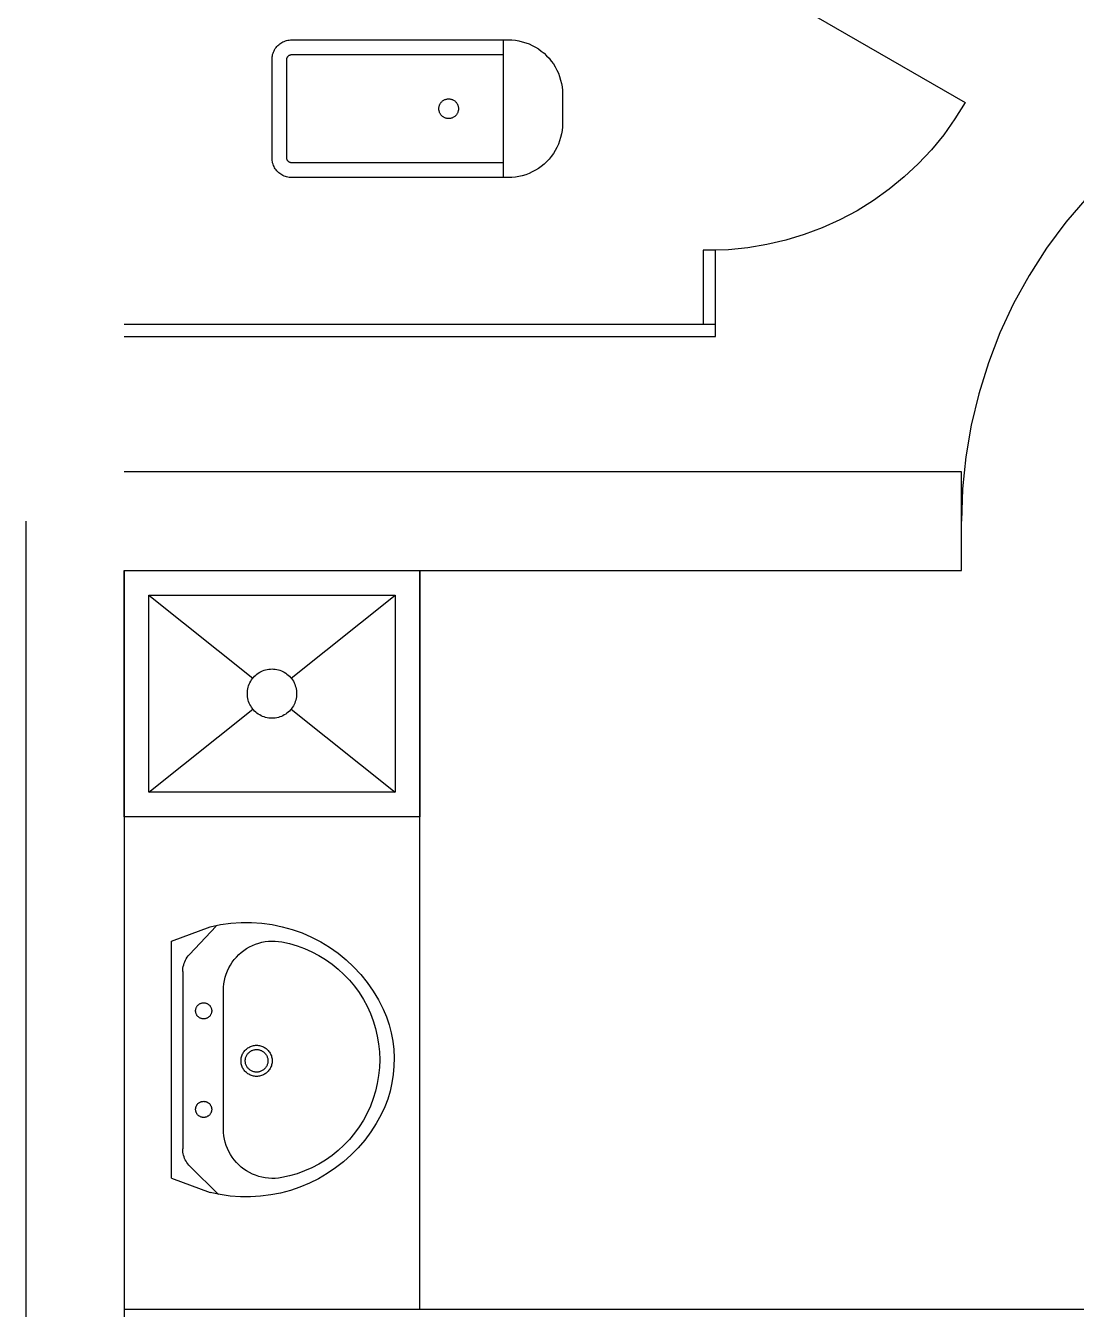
# Model space of a CAD drawing. Extents: x -81148 to 10972, y -53931 to 52487.
# Drawn here: x -28008 to -25875, y 19714 to 22320 of the extents above; entities that cross this region are included whole.
import ezdxf

# ---------------------------------------------------------------- set-up
doc = ezdxf.new("R2010")
doc.units = 0
doc.layers.get('0').update_dxf_attribs({"linetype": 'CONTINUOUS'})

msp = doc.modelspace()

# ---------------------------------------------------------------- linework, layer by layer
for p, q in [((-26620.4, 22463.6), (-26100.8, 22163.6)), ((-27494.3, 22280.9), (-27492.3, 22282.6)), ((-27492.3, 22282.6), (-27490.1, 22284.1)), ((-27490.1, 22284.1), (-27487.9, 22285.5)), ((-27487.9, 22285.5), (-27485.6, 22286.7)), ((-27485.6, 22286.7), (-27483.2, 22287.8)), ((-27483.2, 22287.8), (-27480.8, 22288.7)), ((-27480.8, 22288.7), (-27478.3, 22289.5)), ((-27478.3, 22289.5), (-27475.7, 22290.1)), ((-27475.7, 22290.1), (-27473.1, 22290.5)), ((-27473.1, 22290.5), (-27470.5, 22290.8)), ((-27470.5, 22290.8), (-27467.9, 22290.8)), ((-27467.9, 22290.8), (-27038.3, 22290.8)), ((-27038.3, 22290.8), (-27028.3, 22290.8)), ((-27038.3, 22260.8), (-27038.3, 22290.8)), ((-27028.3, 22290.8), (-27021.1, 22290.6)), ((-27021.1, 22290.6), (-27013.9, 22289.9)), ((-27013.9, 22289.9), (-27006.8, 22288.7)), ((-27006.8, 22288.7), (-26999.8, 22287.1)), ((-26999.8, 22287.1), (-26992.9, 22285)), ((-26992.9, 22285), (-26986.2, 22282.5)), ((-26986.2, 22282.5), (-26979.6, 22279.5)), ((-27507.8, 22253.5), (-27507.6, 22256.1)), ((-27507.6, 22256.1), (-27507.1, 22258.6)), ((-27507.1, 22258.6), (-27506.6, 22261.2)), ((-27506.6, 22261.2), (-27505.8, 22263.7)), ((-27505.8, 22263.7), (-27504.9, 22266.1)), ((-27504.9, 22266.1), (-27503.8, 22268.5)), ((-27503.8, 22268.5), (-27502.6, 22270.8)), ((-27502.6, 22270.8), (-27501.2, 22273.1)), ((-27501.2, 22273.1), (-27499.6, 22275.2)), ((-27499.6, 22275.2), (-27498, 22277.2)), ((-27498, 22277.2), (-27496.2, 22279.1)), ((-27496.2, 22279.1), (-27494.3, 22280.9)), ((-27476.6, 22255.8), (-27476.2, 22256.4)), ((-27476.2, 22256.4), (-27475.8, 22256.9)), ((-27475.8, 22256.9), (-27475.4, 22257.4)), ((-27475.4, 22257.4), (-27475, 22257.9)), ((-27475, 22257.9), (-27474.5, 22258.4)), ((-27474.5, 22258.4), (-27474, 22258.8)), ((-27474, 22258.8), (-27473.5, 22259.2)), ((-27473.5, 22259.2), (-27472.9, 22259.5)), ((-27472.9, 22259.5), (-27472.3, 22259.8)), ((-27472.3, 22259.8), (-27471.7, 22260.1)), ((-27471.7, 22260.1), (-27471.1, 22260.3)), ((-27471.1, 22260.3), (-27470.5, 22260.5)), ((-27470.5, 22260.5), (-27469.9, 22260.6)), ((-27469.9, 22260.6), (-27469.2, 22260.8)), ((-27469.2, 22260.8), (-27468.6, 22260.8)), ((-27468.6, 22260.8), (-27467.9, 22260.8)), ((-27467.9, 22260.8), (-27038.3, 22260.8)), ((-27038.3, 22041.3), (-27038.3, 22260.8)), ((-26979.6, 22279.5), (-26973.3, 22276.1)), ((-26973.3, 22276.1), (-26967.1, 22272.3)), ((-26967.1, 22272.3), (-26961.3, 22268.1)), ((-26961.3, 22268.1), (-26955.7, 22263.5)), ((-26955.7, 22263.5), (-26950.5, 22258.6)), ((-26950.5, 22258.6), (-26945.6, 22253.4)), ((-27507.9, 22250.8), (-27507.8, 22253.5)), ((-27507.9, 22051.3), (-27507.9, 22250.8)), ((-27477.9, 22251.5), (-27477.8, 22252.1)), ((-27477.9, 22250.8), (-27477.9, 22251.5)), ((-27477.9, 22051.3), (-27477.9, 22250.8)), ((-27477.8, 22252.1), (-27477.7, 22252.8)), ((-27477.7, 22252.8), (-27477.6, 22253.4)), ((-27477.6, 22253.4), (-27477.4, 22254.1)), ((-27477.4, 22254.1), (-27477.2, 22254.7)), ((-27477.2, 22254.7), (-27476.9, 22255.3)), ((-27476.9, 22255.3), (-27476.6, 22255.8)), ((-26945.6, 22253.4), (-26941, 22247.8)), ((-26941, 22247.8), (-26936.8, 22242)), ((-26936.8, 22242), (-26933, 22235.8)), ((-26933, 22235.8), (-26929.6, 22229.5)), ((-26929.6, 22229.5), (-26926.6, 22222.9)), ((-26926.6, 22222.9), (-26924.1, 22216.2)), ((-26924.1, 22216.2), (-26922, 22209.3)), ((-26922, 22209.3), (-26920.4, 22202.3)), ((-26920.4, 22202.3), (-26919.2, 22195.2)), ((-26919.2, 22195.2), (-26918.5, 22188)), ((-26918.5, 22188), (-26918.3, 22180.8)), ((-26918.3, 22180.8), (-26918.3, 22121.3)), ((-27169.3, 22152.4), (-27169.1, 22153.7)), ((-27169.3, 22151.1), (-27169.3, 22152.4)), ((-27169.1, 22153.7), (-27168.9, 22155)), ((-27168.9, 22155), (-27168.6, 22156.2)), ((-27168.6, 22156.2), (-27168.2, 22157.5)), ((-27168.2, 22157.5), (-27167.8, 22158.7)), ((-27167.8, 22158.7), (-27167.2, 22159.9)), ((-27167.2, 22159.9), (-27166.6, 22161.1)), ((-27166.6, 22161.1), (-27165.9, 22162.2)), ((-27165.9, 22162.2), (-27165.2, 22163.2)), ((-27165.2, 22163.2), (-27164.3, 22164.2)), ((-27164.3, 22164.2), (-27163.4, 22165.2)), ((-27163.4, 22165.2), (-27162.5, 22166.1)), ((-27162.5, 22166.1), (-27161.5, 22166.9)), ((-27161.5, 22166.9), (-27160.4, 22167.7)), ((-27160.4, 22167.7), (-27159.3, 22168.4)), ((-27159.3, 22168.4), (-27158.1, 22169)), ((-27158.1, 22169), (-27157, 22169.5)), ((-27157, 22169.5), (-27155.7, 22170)), ((-27155.7, 22170), (-27154.5, 22170.4)), ((-27154.5, 22170.4), (-27153.2, 22170.7)), ((-27153.2, 22170.7), (-27151.9, 22170.9)), ((-27151.9, 22170.9), (-27150.6, 22171)), ((-27150.6, 22171), (-27149.3, 22171.1)), ((-27149.3, 22171.1), (-27148, 22171)), ((-27148, 22171), (-27146.7, 22170.9)), ((-27146.7, 22170.9), (-27145.4, 22170.7)), ((-27145.4, 22170.7), (-27144.1, 22170.4)), ((-27144.1, 22170.4), (-27142.9, 22170)), ((-27142.9, 22170), (-27141.6, 22169.5)), ((-27141.6, 22169.5), (-27140.5, 22169)), ((-27140.5, 22169), (-27139.3, 22168.4)), ((-27139.3, 22168.4), (-27138.2, 22167.7)), ((-27138.2, 22167.7), (-27137.1, 22166.9)), ((-27137.1, 22166.9), (-27136.1, 22166.1)), ((-27136.1, 22166.1), (-27135.2, 22165.2)), ((-27135.2, 22165.2), (-27134.3, 22164.2)), ((-27134.3, 22164.2), (-27133.4, 22163.2)), ((-27133.4, 22163.2), (-27132.7, 22162.2)), ((-27132.7, 22162.2), (-27132, 22161.1)), ((-27132, 22161.1), (-27131.4, 22159.9)), ((-27131.4, 22159.9), (-27130.8, 22158.7)), ((-27130.8, 22158.7), (-27130.4, 22157.5)), ((-27130.4, 22157.5), (-27130, 22156.2)), ((-27130, 22156.2), (-27129.7, 22155)), ((-27129.7, 22155), (-27129.5, 22153.7)), ((-27129.5, 22153.7), (-27129.3, 22152.4)), ((-27129.3, 22152.4), (-27129.3, 22151.1)), ((-26100.8, 22163.6), (-26121.5, 22130.2)), ((-27169.3, 22149.7), (-27169.3, 22151.1)), ((-27169.1, 22148.4), (-27169.3, 22149.7)), ((-27168.9, 22147.2), (-27169.1, 22148.4)), ((-27168.6, 22145.9), (-27168.9, 22147.2)), ((-27168.2, 22144.6), (-27168.6, 22145.9)), ((-27167.8, 22143.4), (-27168.2, 22144.6)), ((-27167.2, 22142.2), (-27167.8, 22143.4)), ((-27166.6, 22141.1), (-27167.2, 22142.2)), ((-27165.9, 22139.9), (-27166.6, 22141.1)), ((-27165.2, 22138.9), (-27165.9, 22139.9)), ((-27164.3, 22137.9), (-27165.2, 22138.9)), ((-27163.4, 22136.9), (-27164.3, 22137.9)), ((-27162.5, 22136), (-27163.4, 22136.9)), ((-27161.5, 22135.2), (-27162.5, 22136)), ((-27160.4, 22134.4), (-27161.5, 22135.2)), ((-27159.3, 22133.7), (-27160.4, 22134.4)), ((-27158.1, 22133.1), (-27159.3, 22133.7)), ((-27157, 22132.6), (-27158.1, 22133.1)), ((-27155.7, 22132.1), (-27157, 22132.6)), ((-27154.5, 22131.7), (-27155.7, 22132.1)), ((-27153.2, 22131.4), (-27154.5, 22131.7)), ((-27151.9, 22131.2), (-27153.2, 22131.4)), ((-27150.6, 22131.1), (-27151.9, 22131.2)), ((-27149.3, 22131.1), (-27150.6, 22131.1)), ((-27148, 22131.1), (-27149.3, 22131.1)), ((-27146.7, 22131.2), (-27148, 22131.1)), ((-27145.4, 22131.4), (-27146.7, 22131.2)), ((-27144.1, 22131.7), (-27145.4, 22131.4)), ((-27142.9, 22132.1), (-27144.1, 22131.7)), ((-27141.6, 22132.6), (-27142.9, 22132.1)), ((-27140.5, 22133.1), (-27141.6, 22132.6)), ((-27139.3, 22133.7), (-27140.5, 22133.1)), ((-27138.2, 22134.4), (-27139.3, 22133.7)), ((-27137.1, 22135.2), (-27138.2, 22134.4)), ((-27136.1, 22136), (-27137.1, 22135.2)), ((-27135.2, 22136.9), (-27136.1, 22136)), ((-27134.3, 22137.9), (-27135.2, 22136.9)), ((-27133.4, 22138.9), (-27134.3, 22137.9)), ((-27132.7, 22139.9), (-27133.4, 22138.9)), ((-27132, 22141.1), (-27132.7, 22139.9)), ((-27131.4, 22142.2), (-27132, 22141.1)), ((-27130.8, 22143.4), (-27131.4, 22142.2)), ((-27130.4, 22144.6), (-27130.8, 22143.4)), ((-27130, 22145.9), (-27130.4, 22144.6)), ((-27129.7, 22147.2), (-27130, 22145.9)), ((-27129.5, 22148.4), (-27129.7, 22147.2)), ((-27129.3, 22149.7), (-27129.5, 22148.4)), ((-27129.3, 22151.1), (-27129.3, 22149.7)), ((-26121.5, 22130.2), (-26144.4, 22098.3)), ((-26920.4, 22099.8), (-26922, 22092.8)), ((-26919.2, 22106.9), (-26920.4, 22099.8)), ((-26918.5, 22114.1), (-26919.2, 22106.9)), ((-26918.3, 22121.3), (-26918.5, 22114.1)), ((-26926.6, 22079.2), (-26929.6, 22072.6)), ((-26924.1, 22085.9), (-26926.6, 22079.2)), ((-26922, 22092.8), (-26924.1, 22085.9)), ((-26144.4, 22098.3), (-26169.3, 22067.9)), ((-27507.8, 22048.7), (-27507.9, 22051.3)), ((-27507.6, 22046.1), (-27507.8, 22048.7)), ((-27477.9, 22050.6), (-27477.9, 22051.3)), ((-27477.8, 22050), (-27477.9, 22050.6)), ((-27477.7, 22049.3), (-27477.8, 22050)), ((-27477.6, 22048.7), (-27477.7, 22049.3)), ((-27477.4, 22048.1), (-27477.6, 22048.7)), ((-27477.2, 22047.4), (-27477.4, 22048.1)), ((-26945.6, 22048.7), (-26950.5, 22043.5)), ((-26941, 22054.3), (-26945.6, 22048.7)), ((-26936.8, 22060.2), (-26941, 22054.3)), ((-26933, 22066.3), (-26936.8, 22060.2)), ((-26929.6, 22072.6), (-26933, 22066.3)), ((-26169.3, 22067.9), (-26196.1, 22039.3)), ((-27507.1, 22043.5), (-27507.6, 22046.1)), ((-27506.6, 22040.9), (-27507.1, 22043.5)), ((-27505.8, 22038.4), (-27506.6, 22040.9)), ((-27504.9, 22036), (-27505.8, 22038.4)), ((-27503.8, 22033.6), (-27504.9, 22036)), ((-27502.6, 22031.3), (-27503.8, 22033.6)), ((-27501.2, 22029.1), (-27502.6, 22031.3)), ((-27499.6, 22026.9), (-27501.2, 22029.1)), ((-27498, 22024.9), (-27499.6, 22026.9)), ((-27496.2, 22023), (-27498, 22024.9)), ((-27494.3, 22021.2), (-27496.2, 22023)), ((-27476.9, 22046.9), (-27477.2, 22047.4)), ((-27476.6, 22046.3), (-27476.9, 22046.9)), ((-27476.2, 22045.7), (-27476.6, 22046.3)), ((-27475.8, 22045.2), (-27476.2, 22045.7)), ((-27475.4, 22044.7), (-27475.8, 22045.2)), ((-27475, 22044.2), (-27475.4, 22044.7)), ((-27474.5, 22043.8), (-27475, 22044.2)), ((-27474, 22043.3), (-27474.5, 22043.8)), ((-27473.5, 22043), (-27474, 22043.3)), ((-27472.9, 22042.6), (-27473.5, 22043)), ((-27472.3, 22042.3), (-27472.9, 22042.6)), ((-27471.7, 22042), (-27472.3, 22042.3)), ((-27471.1, 22041.8), (-27471.7, 22042)), ((-27470.5, 22041.6), (-27471.1, 22041.8)), ((-27469.9, 22041.5), (-27470.5, 22041.6)), ((-27469.2, 22041.4), (-27469.9, 22041.5)), ((-27468.6, 22041.3), (-27469.2, 22041.4)), ((-27467.9, 22041.3), (-27468.6, 22041.3)), ((-27038.3, 22041.3), (-27467.9, 22041.3)), ((-27038.3, 22011.3), (-27038.3, 22041.3)), ((-26979.6, 22022.6), (-26986.2, 22019.6)), ((-26973.3, 22026), (-26979.6, 22022.6)), ((-26967.1, 22029.8), (-26973.3, 22026)), ((-26961.3, 22034), (-26967.1, 22029.8)), ((-26955.7, 22038.6), (-26961.3, 22034)), ((-26950.5, 22043.5), (-26955.7, 22038.6)), ((-26196.1, 22039.3), (-26224.8, 22012.5)), ((-27492.3, 22019.5), (-27494.3, 22021.2)), ((-27490.1, 22018), (-27492.3, 22019.5)), ((-27487.9, 22016.6), (-27490.1, 22018)), ((-27485.6, 22015.4), (-27487.9, 22016.6)), ((-27483.2, 22014.3), (-27485.6, 22015.4)), ((-27480.8, 22013.4), (-27483.2, 22014.3)), ((-27478.3, 22012.6), (-27480.8, 22013.4)), ((-27475.7, 22012), (-27478.3, 22012.6)), ((-27473.1, 22011.6), (-27475.7, 22012)), ((-27470.5, 22011.4), (-27473.1, 22011.6)), ((-27467.9, 22011.3), (-27470.5, 22011.4)), ((-27038.3, 22011.3), (-27467.9, 22011.3)), ((-27028.3, 22011.3), (-27038.3, 22011.3)), ((-27021.1, 22011.5), (-27028.3, 22011.3)), ((-27013.9, 22012.2), (-27021.1, 22011.5)), ((-27006.8, 22013.4), (-27013.9, 22012.2)), ((-26999.8, 22015), (-27006.8, 22013.4)), ((-26992.9, 22017.1), (-26999.8, 22015)), ((-26986.2, 22019.6), (-26992.9, 22017.1)), ((-26224.8, 22012.5), (-26255.2, 21987.5)), ((-26255.2, 21987.5), (-26287.1, 21964.7)), ((-25854, 21970.3), (-25896.4, 21920.4)), ((-26320.4, 21943.9), (-26355, 21925.4)), ((-26287.1, 21964.7), (-26320.4, 21943.9)), ((-26355, 21925.4), (-26390.8, 21909.2)), ((-25896.4, 21920.4), (-25935.5, 21867.8)), ((-26427.5, 21895.4), (-26465.1, 21884)), ((-26390.8, 21909.2), (-26427.5, 21895.4)), ((-26542.1, 21868.7), (-26581.2, 21864.8)), ((-26503.4, 21875.1), (-26542.1, 21868.7)), ((-26465.1, 21884), (-26503.4, 21875.1)), ((-25935.5, 21867.8), (-25970.9, 21812.7)), ((-26632.9, 21863.6), (-26632.9, 21713.6)), ((-26607.9, 21863.6), (-26632.9, 21863.6)), ((-26581.2, 21864.8), (-26620.4, 21863.6)), ((-26607.9, 21713.6), (-26607.9, 21863.6)), ((-25970.9, 21812.7), (-26002.5, 21755.4)), ((-26002.5, 21755.4), (-26030.2, 21696)), ((-27807.9, 21713.6), (-26632.9, 21713.6)), ((-26632.9, 21713.6), (-26607.9, 21713.6)), ((-26607.9, 21688.6), (-26607.9, 21713.6)), ((-27807.9, 21688.6), (-26607.9, 21688.6)), ((-26030.2, 21696), (-26053.8, 21634.9)), ((-26053.8, 21634.9), (-26073.3, 21572.4)), ((-26073.3, 21572.4), (-26088.6, 21508.7)), ((-26088.6, 21508.7), (-26099.5, 21444.2)), ((-26099.5, 21444.2), (-26106.1, 21379)), ((-26108.3, 21413.6), (-27807.9, 21413.6)), ((-26108.3, 21213.6), (-26108.3, 21413.6)), ((-26106.1, 21379), (-26108.3, 21313.6)), ((-28007.9, 21313.6), (-28007.9, 19013.6)), ((-27807.9, 20713.6), (-27807.9, 21213.6)), ((-27807.9, 21213.6), (-27207.9, 21213.6)), ((-27807.9, 21213.6), (-27207.9, 21213.6)), ((-27807.9, 21213.6), (-27807.9, 19713.6)), ((-27207.9, 21213.6), (-27207.9, 20713.6)), ((-27207.9, 19713.6), (-27207.9, 21213.6)), ((-27207.9, 21213.6), (-26108.3, 21213.6)), ((-27757.9, 21163.6), (-27547, 20994.8)), ((-27757.9, 20763.6), (-27757.9, 21163.6)), ((-27757.9, 21163.6), (-27257.9, 21163.6)), ((-27468.9, 20994.8), (-27257.9, 21163.6)), ((-27257.9, 21163.6), (-27257.9, 20763.6)), ((-27538.4, 21003.2), (-27535.7, 21005.1)), ((-27535.7, 21005.1), (-27532.9, 21006.9)), ((-27532.9, 21006.9), (-27530, 21008.4)), ((-27530, 21008.4), (-27527, 21009.8)), ((-27527, 21009.8), (-27524, 21010.9)), ((-27524, 21010.9), (-27520.9, 21011.9)), ((-27520.9, 21011.9), (-27517.7, 21012.6)), ((-27517.7, 21012.6), (-27514.4, 21013.1)), ((-27514.4, 21013.1), (-27511.2, 21013.4)), ((-27511.2, 21013.4), (-27507.9, 21013.6)), ((-27507.9, 21013.6), (-27504.6, 21013.4)), ((-27504.6, 21013.4), (-27501.4, 21013.1)), ((-27501.4, 21013.1), (-27498.2, 21012.6)), ((-27498.2, 21012.6), (-27495, 21011.9)), ((-27495, 21011.9), (-27491.8, 21010.9)), ((-27491.8, 21010.9), (-27488.8, 21009.8)), ((-27488.8, 21009.8), (-27485.8, 21008.4)), ((-27485.8, 21008.4), (-27482.9, 21006.9)), ((-27482.9, 21006.9), (-27480.1, 21005.1)), ((-27480.1, 21005.1), (-27477.5, 21003.2)), ((-27556.2, 20976.5), (-27555.3, 20979.6)), ((-27555.3, 20979.6), (-27554.1, 20982.7)), ((-27554.1, 20982.7), (-27552.8, 20985.7)), ((-27552.8, 20985.7), (-27551.2, 20988.6)), ((-27551.2, 20988.6), (-27549.5, 20991.3)), ((-27549.5, 20991.3), (-27547.6, 20994)), ((-27547.6, 20994), (-27547, 20994.8)), ((-27547, 20994.8), (-27545.5, 20996.5)), ((-27545.5, 20996.5), (-27543.3, 20998.9)), ((-27543.3, 20998.9), (-27540.9, 21001.1)), ((-27540.9, 21001.1), (-27538.4, 21003.2)), ((-27477.5, 21003.2), (-27474.9, 21001.1)), ((-27474.9, 21001.1), (-27472.6, 20998.9)), ((-27472.6, 20998.9), (-27470.3, 20996.5)), ((-27470.3, 20996.5), (-27468.9, 20994.8)), ((-27468.9, 20994.8), (-27468.2, 20994)), ((-27468.2, 20994), (-27466.3, 20991.3)), ((-27466.3, 20991.3), (-27464.6, 20988.6)), ((-27464.6, 20988.6), (-27463.1, 20985.7)), ((-27463.1, 20985.7), (-27461.7, 20982.7)), ((-27461.7, 20982.7), (-27460.6, 20979.6)), ((-27460.6, 20979.6), (-27459.6, 20976.5)), ((-27557.9, 20963.6), (-27557.8, 20966.8)), ((-27557.8, 20960.3), (-27557.9, 20963.6)), ((-27557.8, 20966.8), (-27557.5, 20970.1)), ((-27557.5, 20957), (-27557.8, 20960.3)), ((-27557.5, 20970.1), (-27557, 20973.3)), ((-27557, 20953.8), (-27557.5, 20957)), ((-27557, 20973.3), (-27556.2, 20976.5)), ((-27556.2, 20950.6), (-27557, 20953.8)), ((-27459.6, 20976.5), (-27458.9, 20973.3)), ((-27458.9, 20953.8), (-27459.6, 20950.6)), ((-27458.9, 20973.3), (-27458.3, 20970.1)), ((-27458.3, 20957), (-27458.9, 20953.8)), ((-27458.3, 20970.1), (-27458, 20966.8)), ((-27458, 20960.3), (-27458.3, 20957)), ((-27458, 20966.8), (-27457.9, 20963.6)), ((-27457.9, 20963.6), (-27458, 20960.3)), ((-27757.9, 20763.6), (-27547, 20932.3)), ((-27555.3, 20947.5), (-27556.2, 20950.6)), ((-27554.1, 20944.4), (-27555.3, 20947.5)), ((-27552.8, 20941.4), (-27554.1, 20944.4)), ((-27551.2, 20938.6), (-27552.8, 20941.4)), ((-27549.5, 20935.8), (-27551.2, 20938.6)), ((-27547.6, 20933.1), (-27549.5, 20935.8)), ((-27547, 20932.3), (-27547.6, 20933.1)), ((-27545.5, 20930.6), (-27547, 20932.3)), ((-27543.3, 20928.2), (-27545.5, 20930.6)), ((-27540.9, 20926), (-27543.3, 20928.2)), ((-27472.6, 20928.2), (-27474.9, 20926)), ((-27470.3, 20930.6), (-27472.6, 20928.2)), ((-27468.9, 20932.3), (-27470.3, 20930.6)), ((-27468.2, 20933.1), (-27468.9, 20932.3)), ((-27468.9, 20932.3), (-27257.9, 20763.6)), ((-27466.3, 20935.8), (-27468.2, 20933.1)), ((-27464.6, 20938.6), (-27466.3, 20935.8)), ((-27463.1, 20941.4), (-27464.6, 20938.6)), ((-27461.7, 20944.4), (-27463.1, 20941.4)), ((-27460.6, 20947.5), (-27461.7, 20944.4)), ((-27459.6, 20950.6), (-27460.6, 20947.5)), ((-27538.4, 20923.9), (-27540.9, 20926)), ((-27535.7, 20922), (-27538.4, 20923.9)), ((-27532.9, 20920.3), (-27535.7, 20922)), ((-27530, 20918.7), (-27532.9, 20920.3)), ((-27527, 20917.4), (-27530, 20918.7)), ((-27524, 20916.2), (-27527, 20917.4)), ((-27520.9, 20915.3), (-27524, 20916.2)), ((-27517.7, 20914.5), (-27520.9, 20915.3)), ((-27514.4, 20914), (-27517.7, 20914.5)), ((-27511.2, 20913.7), (-27514.4, 20914)), ((-27507.9, 20913.6), (-27511.2, 20913.7)), ((-27504.6, 20913.7), (-27507.9, 20913.6)), ((-27501.4, 20914), (-27504.6, 20913.7)), ((-27498.2, 20914.5), (-27501.4, 20914)), ((-27495, 20915.3), (-27498.2, 20914.5)), ((-27491.8, 20916.2), (-27495, 20915.3)), ((-27488.8, 20917.4), (-27491.8, 20916.2)), ((-27485.8, 20918.7), (-27488.8, 20917.4)), ((-27482.9, 20920.3), (-27485.8, 20918.7)), ((-27480.1, 20922), (-27482.9, 20920.3)), ((-27477.5, 20923.9), (-27480.1, 20922)), ((-27474.9, 20926), (-27477.5, 20923.9)), ((-27257.9, 20763.6), (-27757.9, 20763.6)), ((-27207.9, 20713.6), (-27807.9, 20713.6)), ((-27711.6, 20460.8), (-27633.1, 20490.2)), ((-27675.6, 20433.6), (-27621.1, 20491.6)), ((-27633.1, 20490.2), (-27612.5, 20494.6)), ((-27612.5, 20494.6), (-27591.7, 20497.5)), ((-27591.7, 20497.5), (-27570.7, 20499)), ((-27570.7, 20499), (-27549.6, 20499)), ((-27549.6, 20499), (-27528.6, 20497.6)), ((-27528.6, 20497.6), (-27507.7, 20494.7)), ((-27507.7, 20494.7), (-27487.1, 20490.4)), ((-27487.1, 20490.4), (-27466.9, 20484.8)), ((-27466.9, 20484.8), (-27447, 20477.7)), ((-27711.6, 20457.9), (-27711.6, 20460.8)), ((-27711.6, 19981.1), (-27711.6, 20457.9)), ((-27534.8, 20457.1), (-27528.3, 20458.8)), ((-27528.3, 20458.8), (-27521.7, 20460)), ((-27521.7, 20460), (-27515, 20460.8)), ((-27515, 20460.8), (-27508.2, 20461.2)), ((-27508.2, 20461.2), (-27501.5, 20461.1)), ((-27501.5, 20461.1), (-27494.7, 20460.5)), ((-27494.7, 20460.5), (-27488.1, 20459.5)), ((-27488.1, 20459.5), (-27472.4, 20456)), ((-27447, 20477.7), (-27427.7, 20469.3)), ((-27427.7, 20469.3), (-27409, 20459.6)), ((-27409, 20459.6), (-27391, 20448.7)), ((-27677.8, 20431), (-27675.6, 20433.6)), ((-27580.1, 20428.8), (-27575.3, 20433.6)), ((-27575.3, 20433.6), (-27570.3, 20438.1)), ((-27570.3, 20438.1), (-27565, 20442.2)), ((-27565, 20442.2), (-27559.4, 20446)), ((-27559.4, 20446), (-27553.5, 20449.4)), ((-27553.5, 20449.4), (-27547.5, 20452.4)), ((-27547.5, 20452.4), (-27541.2, 20454.9)), ((-27541.2, 20454.9), (-27534.8, 20457.1)), ((-27472.4, 20456), (-27457, 20451.5)), ((-27457, 20451.5), (-27441.9, 20446)), ((-27441.9, 20446), (-27427.2, 20439.6)), ((-27427.2, 20439.6), (-27412.9, 20432.1)), ((-27412.9, 20432.1), (-27399.2, 20423.8)), ((-27391, 20448.7), (-27373.9, 20436.5)), ((-27373.9, 20436.5), (-27357.5, 20423.2)), ((-27689, 20402.8), (-27688.6, 20406.2)), ((-27688.6, 20406.2), (-27688.1, 20409.6)), ((-27688.1, 20409.6), (-27687.2, 20412.9)), ((-27687.2, 20412.9), (-27686.2, 20416.2)), ((-27686.2, 20416.2), (-27684.9, 20419.3)), ((-27684.9, 20419.3), (-27683.5, 20422.4)), ((-27683.5, 20422.4), (-27681.8, 20425.4)), ((-27681.8, 20425.4), (-27679.9, 20428.3)), ((-27679.9, 20428.3), (-27677.8, 20431)), ((-27598.3, 20400.6), (-27595.4, 20406.7)), ((-27595.4, 20406.7), (-27592.2, 20412.6)), ((-27592.2, 20412.6), (-27588.5, 20418.3)), ((-27588.5, 20418.3), (-27584.5, 20423.7)), ((-27584.5, 20423.7), (-27580.1, 20428.8)), ((-27399.2, 20423.8), (-27386.1, 20414.5)), ((-27386.1, 20414.5), (-27373.6, 20404.4)), ((-27357.5, 20423.2), (-27342.2, 20408.8)), ((-27342.2, 20408.8), (-27327.8, 20393.4)), ((-27689.1, 20399.4), (-27689, 20402.8)), ((-27689.1, 20399.4), (-27689.1, 20039.4)), ((-27605.5, 20374.6), (-27604.4, 20381.3)), ((-27604.4, 20381.3), (-27602.8, 20387.9)), ((-27602.8, 20387.9), (-27600.8, 20394.3)), ((-27600.8, 20394.3), (-27598.3, 20400.6)), ((-27373.6, 20404.4), (-27361.8, 20393.5)), ((-27361.8, 20393.5), (-27350.7, 20381.9)), ((-27350.7, 20381.9), (-27340.4, 20369.5)), ((-27327.8, 20393.4), (-27314.6, 20377.1)), ((-27606.4, 20361.2), (-27606.2, 20367.9)), ((-27606.4, 20079.3), (-27606.4, 20361.2)), ((-27606.2, 20367.9), (-27605.5, 20374.6)), ((-27340.4, 20369.5), (-27331, 20356.5)), ((-27331, 20356.5), (-27322.5, 20342.9)), ((-27314.6, 20377.1), (-27302.5, 20359.8)), ((-27302.5, 20359.8), (-27291.6, 20341.8)), ((-27661.3, 20326.7), (-27660.8, 20327.7)), ((-27660.8, 20327.7), (-27660.2, 20328.6)), ((-27660.2, 20328.6), (-27659.6, 20329.5)), ((-27659.6, 20329.5), (-27658.9, 20330.3)), ((-27658.9, 20330.3), (-27658.2, 20331.1)), ((-27658.2, 20331.1), (-27657.4, 20331.8)), ((-27657.4, 20331.8), (-27656.6, 20332.5)), ((-27656.6, 20332.5), (-27655.7, 20333.1)), ((-27655.7, 20333.1), (-27654.8, 20333.7)), ((-27654.8, 20333.7), (-27653.9, 20334.2)), ((-27653.9, 20334.2), (-27652.9, 20334.6)), ((-27652.9, 20334.6), (-27651.9, 20335)), ((-27651.9, 20335), (-27650.9, 20335.3)), ((-27650.9, 20335.3), (-27649.8, 20335.5)), ((-27649.8, 20335.5), (-27648.8, 20335.7)), ((-27648.8, 20335.7), (-27647.7, 20335.8)), ((-27647.7, 20335.8), (-27646.6, 20335.9)), ((-27646.6, 20335.9), (-27645.6, 20335.8)), ((-27645.6, 20335.8), (-27644.5, 20335.7)), ((-27644.5, 20335.7), (-27643.5, 20335.5)), ((-27643.5, 20335.5), (-27642.4, 20335.3)), ((-27642.4, 20335.3), (-27641.4, 20335)), ((-27641.4, 20335), (-27640.4, 20334.6)), ((-27640.4, 20334.6), (-27639.4, 20334.2)), ((-27639.4, 20334.2), (-27638.5, 20333.7)), ((-27638.5, 20333.7), (-27637.6, 20333.1)), ((-27637.6, 20333.1), (-27636.7, 20332.5)), ((-27636.7, 20332.5), (-27635.9, 20331.8)), ((-27635.9, 20331.8), (-27635.1, 20331.1)), ((-27635.1, 20331.1), (-27634.4, 20330.3)), ((-27634.4, 20330.3), (-27633.7, 20329.5)), ((-27633.7, 20329.5), (-27633.1, 20328.6)), ((-27633.1, 20328.6), (-27632.5, 20327.7)), ((-27632.5, 20327.7), (-27632, 20326.7)), ((-27322.5, 20342.9), (-27314.8, 20328.8)), ((-27314.8, 20328.8), (-27308.1, 20314.1)), ((-27291.6, 20341.8), (-27282, 20323.1)), ((-27663, 20319.5), (-27662.9, 20320.6)), ((-27662.9, 20318.4), (-27663, 20319.5)), ((-27662.9, 20320.6), (-27662.8, 20321.6)), ((-27662.8, 20317.4), (-27662.9, 20318.4)), ((-27662.8, 20321.6), (-27662.7, 20322.7)), ((-27662.7, 20316.3), (-27662.8, 20317.4)), ((-27662.7, 20322.7), (-27662.4, 20323.7)), ((-27662.4, 20315.3), (-27662.7, 20316.3)), ((-27662.4, 20323.7), (-27662.1, 20324.8)), ((-27662.1, 20314.3), (-27662.4, 20315.3)), ((-27662.1, 20324.8), (-27661.7, 20325.8)), ((-27661.7, 20313.3), (-27662.1, 20314.3)), ((-27661.7, 20325.8), (-27661.3, 20326.7)), ((-27661.3, 20312.3), (-27661.7, 20313.3)), ((-27660.8, 20311.3), (-27661.3, 20312.3)), ((-27660.2, 20310.4), (-27660.8, 20311.3)), ((-27659.6, 20309.6), (-27660.2, 20310.4)), ((-27658.9, 20308.7), (-27659.6, 20309.6)), ((-27658.2, 20308), (-27658.9, 20308.7)), ((-27657.4, 20307.2), (-27658.2, 20308)), ((-27656.6, 20306.5), (-27657.4, 20307.2)), ((-27655.7, 20305.9), (-27656.6, 20306.5)), ((-27654.8, 20305.4), (-27655.7, 20305.9)), ((-27653.9, 20304.9), (-27654.8, 20305.4)), ((-27652.9, 20304.4), (-27653.9, 20304.9)), ((-27651.9, 20304), (-27652.9, 20304.4)), ((-27650.9, 20303.7), (-27651.9, 20304)), ((-27649.8, 20303.5), (-27650.9, 20303.7)), ((-27648.8, 20303.3), (-27649.8, 20303.5)), ((-27647.7, 20303.2), (-27648.8, 20303.3)), ((-27646.6, 20303.2), (-27647.7, 20303.2)), ((-27645.6, 20303.2), (-27646.6, 20303.2)), ((-27644.5, 20303.3), (-27645.6, 20303.2)), ((-27643.5, 20303.5), (-27644.5, 20303.3)), ((-27642.4, 20303.7), (-27643.5, 20303.5)), ((-27641.4, 20304), (-27642.4, 20303.7)), ((-27640.4, 20304.4), (-27641.4, 20304)), ((-27639.4, 20304.9), (-27640.4, 20304.4)), ((-27638.5, 20305.4), (-27639.4, 20304.9)), ((-27637.6, 20305.9), (-27638.5, 20305.4)), ((-27636.7, 20306.5), (-27637.6, 20305.9)), ((-27635.9, 20307.2), (-27636.7, 20306.5)), ((-27635.1, 20308), (-27635.9, 20307.2)), ((-27634.4, 20308.7), (-27635.1, 20308)), ((-27633.7, 20309.6), (-27634.4, 20308.7)), ((-27633.1, 20310.4), (-27633.7, 20309.6)), ((-27632.5, 20311.3), (-27633.1, 20310.4)), ((-27632, 20312.3), (-27632.5, 20311.3)), ((-27632, 20326.7), (-27631.5, 20325.8)), ((-27631.5, 20313.3), (-27632, 20312.3)), ((-27631.5, 20325.8), (-27631.2, 20324.8)), ((-27631.2, 20314.3), (-27631.5, 20313.3)), ((-27631.2, 20324.8), (-27630.9, 20323.7)), ((-27630.9, 20315.3), (-27631.2, 20314.3)), ((-27630.9, 20323.7), (-27630.6, 20322.7)), ((-27630.6, 20316.3), (-27630.9, 20315.3)), ((-27630.6, 20322.7), (-27630.4, 20321.6)), ((-27630.4, 20317.4), (-27630.6, 20316.3)), ((-27630.4, 20321.6), (-27630.3, 20320.6)), ((-27630.3, 20318.4), (-27630.4, 20317.4)), ((-27630.3, 20320.6), (-27630.3, 20319.5)), ((-27630.3, 20319.5), (-27630.3, 20318.4)), ((-27308.1, 20314.1), (-27302.4, 20299.1)), ((-27282, 20323.1), (-27275.5, 20307.4)), ((-27275.5, 20307.4), (-27270.2, 20291.2)), ((-27302.4, 20299.1), (-27297.7, 20283.8)), ((-27297.7, 20283.8), (-27294.1, 20268.1)), ((-27270.2, 20291.2), (-27265.9, 20274.8)), ((-27545.3, 20249.1), (-27543.3, 20249.4)), ((-27543.3, 20249.4), (-27541.2, 20249.6)), ((-27541.2, 20249.6), (-27539.2, 20249.7)), ((-27539.2, 20249.7), (-27537.1, 20249.6)), ((-27537.1, 20249.6), (-27535.1, 20249.4)), ((-27535.1, 20249.4), (-27533, 20249.1)), ((-27294.1, 20268.1), (-27291.4, 20252.3)), ((-27291.4, 20252.3), (-27289.8, 20236.3)), ((-27265.9, 20274.8), (-27262.8, 20258)), ((-27262.8, 20258), (-27260.8, 20241.1)), ((-27570.5, 20222.2), (-27570.2, 20224.2)), ((-27570.2, 20224.2), (-27569.7, 20226.3)), ((-27569.7, 20226.3), (-27569.1, 20228.2)), ((-27569.1, 20228.2), (-27568.4, 20230.2)), ((-27568.4, 20230.2), (-27567.5, 20232.1)), ((-27567.5, 20232.1), (-27566.6, 20233.9)), ((-27566.6, 20233.9), (-27565.5, 20235.6)), ((-27565.5, 20235.6), (-27564.3, 20237.3)), ((-27564.3, 20237.3), (-27562.9, 20238.9)), ((-27562.9, 20238.9), (-27561.5, 20240.4)), ((-27561.7, 20222.6), (-27561.4, 20224)), ((-27561.5, 20240.4), (-27560, 20241.8)), ((-27561.4, 20224), (-27560.9, 20225.5)), ((-27560.9, 20225.5), (-27560.4, 20226.9)), ((-27560.4, 20226.9), (-27559.8, 20228.2)), ((-27560, 20241.8), (-27558.4, 20243.2)), ((-27559.8, 20228.2), (-27559.1, 20229.6)), ((-27559.1, 20229.6), (-27558.3, 20230.8)), ((-27558.4, 20243.2), (-27556.7, 20244.4)), ((-27558.3, 20230.8), (-27557.4, 20232.1)), ((-27557.4, 20232.1), (-27556.5, 20233.2)), ((-27556.7, 20244.4), (-27555, 20245.4)), ((-27556.5, 20233.2), (-27555.4, 20234.3)), ((-27555.4, 20234.3), (-27554.3, 20235.3)), ((-27555, 20245.4), (-27553.2, 20246.4)), ((-27554.3, 20235.3), (-27553.2, 20236.3)), ((-27553.2, 20246.4), (-27551.3, 20247.3)), ((-27553.2, 20236.3), (-27551.9, 20237.2)), ((-27551.9, 20237.2), (-27550.7, 20238)), ((-27551.3, 20247.3), (-27549.3, 20248)), ((-27550.7, 20238), (-27549.3, 20238.7)), ((-27549.3, 20248), (-27547.4, 20248.6)), ((-27549.3, 20238.7), (-27548, 20239.3)), ((-27548, 20239.3), (-27546.6, 20239.8)), ((-27547.4, 20248.6), (-27545.3, 20249.1)), ((-27546.6, 20239.8), (-27545.1, 20240.3)), ((-27545.1, 20240.3), (-27543.7, 20240.6)), ((-27543.7, 20240.6), (-27542.2, 20240.9)), ((-27542.2, 20240.9), (-27540.7, 20241)), ((-27540.7, 20241), (-27539.2, 20241)), ((-27539.2, 20241), (-27537.7, 20241)), ((-27537.7, 20241), (-27536.2, 20240.9)), ((-27536.2, 20240.9), (-27534.7, 20240.6)), ((-27534.7, 20240.6), (-27533.2, 20240.3)), ((-27533.2, 20240.3), (-27531.8, 20239.8)), ((-27533, 20249.1), (-27531, 20248.6)), ((-27531.8, 20239.8), (-27530.4, 20239.3)), ((-27531, 20248.6), (-27529, 20248)), ((-27530.4, 20239.3), (-27529, 20238.7)), ((-27529, 20248), (-27527.1, 20247.3)), ((-27529, 20238.7), (-27527.7, 20238)), ((-27527.7, 20238), (-27526.4, 20237.2)), ((-27527.1, 20247.3), (-27525.2, 20246.4)), ((-27526.4, 20237.2), (-27525.2, 20236.3)), ((-27525.2, 20246.4), (-27523.4, 20245.4)), ((-27525.2, 20236.3), (-27524, 20235.3)), ((-27524, 20235.3), (-27522.9, 20234.3)), ((-27523.4, 20245.4), (-27521.6, 20244.4)), ((-27522.9, 20234.3), (-27521.9, 20233.2)), ((-27521.9, 20233.2), (-27521, 20232.1)), ((-27521.6, 20244.4), (-27519.9, 20243.2)), ((-27521, 20232.1), (-27520.1, 20230.8)), ((-27520.1, 20230.8), (-27519.3, 20229.6)), ((-27519.9, 20243.2), (-27518.3, 20241.8)), ((-27519.3, 20229.6), (-27518.6, 20228.2)), ((-27518.6, 20228.2), (-27518, 20226.9)), ((-27518.3, 20241.8), (-27516.8, 20240.4)), ((-27518, 20226.9), (-27517.4, 20225.5)), ((-27517.4, 20225.5), (-27517, 20224)), ((-27517, 20224), (-27516.6, 20222.6)), ((-27516.8, 20240.4), (-27515.4, 20238.9)), ((-27515.4, 20238.9), (-27514.1, 20237.3)), ((-27514.1, 20237.3), (-27512.9, 20235.6)), ((-27512.9, 20235.6), (-27511.8, 20233.9)), ((-27511.8, 20233.9), (-27510.8, 20232.1)), ((-27510.8, 20232.1), (-27510, 20230.2)), ((-27510, 20230.2), (-27509.2, 20228.2)), ((-27509.2, 20228.2), (-27508.6, 20226.3)), ((-27508.6, 20226.3), (-27508.2, 20224.2)), ((-27508.2, 20224.2), (-27507.8, 20222.2)), ((-27289.8, 20236.3), (-27289.3, 20220.2)), ((-27260.8, 20241.1), (-27260, 20224.1)), ((-27260, 20224.1), (-27260.3, 20207.1)), ((-27570.8, 20218.1), (-27570.7, 20220.1)), ((-27570.7, 20216), (-27570.8, 20218.1)), ((-27570.7, 20220.1), (-27570.5, 20222.2)), ((-27570.5, 20213.9), (-27570.7, 20216)), ((-27570.2, 20211.9), (-27570.5, 20213.9)), ((-27569.7, 20209.9), (-27570.2, 20211.9)), ((-27569.1, 20207.9), (-27569.7, 20209.9)), ((-27568.4, 20206), (-27569.1, 20207.9)), ((-27567.5, 20204.1), (-27568.4, 20206)), ((-27566.6, 20202.3), (-27567.5, 20204.1)), ((-27565.5, 20200.5), (-27566.6, 20202.3)), ((-27564.3, 20198.8), (-27565.5, 20200.5)), ((-27562.9, 20197.2), (-27564.3, 20198.8)), ((-27562.2, 20218.1), (-27562.1, 20219.6)), ((-27562.1, 20216.6), (-27562.2, 20218.1)), ((-27562.1, 20219.6), (-27562, 20221.1)), ((-27562, 20215.1), (-27562.1, 20216.6)), ((-27562, 20221.1), (-27561.7, 20222.6)), ((-27561.7, 20213.6), (-27562, 20215.1)), ((-27561.4, 20212.1), (-27561.7, 20213.6)), ((-27560.9, 20210.7), (-27561.4, 20212.1)), ((-27560.4, 20209.3), (-27560.9, 20210.7)), ((-27559.8, 20207.9), (-27560.4, 20209.3)), ((-27559.1, 20206.6), (-27559.8, 20207.9)), ((-27558.3, 20205.3), (-27559.1, 20206.6)), ((-27557.4, 20204.1), (-27558.3, 20205.3)), ((-27556.5, 20202.9), (-27557.4, 20204.1)), ((-27555.4, 20201.8), (-27556.5, 20202.9)), ((-27554.3, 20200.8), (-27555.4, 20201.8)), ((-27553.2, 20199.8), (-27554.3, 20200.8)), ((-27551.9, 20199), (-27553.2, 20199.8)), ((-27550.7, 20198.2), (-27551.9, 20199)), ((-27549.3, 20197.5), (-27550.7, 20198.2)), ((-27548, 20196.8), (-27549.3, 20197.5)), ((-27529, 20197.5), (-27530.4, 20196.8)), ((-27527.7, 20198.2), (-27529, 20197.5)), ((-27526.4, 20199), (-27527.7, 20198.2)), ((-27525.2, 20199.8), (-27526.4, 20199)), ((-27524, 20200.8), (-27525.2, 20199.8)), ((-27522.9, 20201.8), (-27524, 20200.8)), ((-27521.9, 20202.9), (-27522.9, 20201.8)), ((-27521, 20204.1), (-27521.9, 20202.9)), ((-27520.1, 20205.3), (-27521, 20204.1)), ((-27519.3, 20206.6), (-27520.1, 20205.3)), ((-27518.6, 20207.9), (-27519.3, 20206.6)), ((-27518, 20209.3), (-27518.6, 20207.9)), ((-27517.4, 20210.7), (-27518, 20209.3)), ((-27517, 20212.1), (-27517.4, 20210.7)), ((-27516.6, 20213.6), (-27517, 20212.1)), ((-27516.6, 20222.6), (-27516.4, 20221.1)), ((-27516.4, 20215.1), (-27516.6, 20213.6)), ((-27516.4, 20221.1), (-27516.3, 20219.6)), ((-27516.3, 20216.6), (-27516.4, 20215.1)), ((-27516.3, 20219.6), (-27516.2, 20218.1)), ((-27516.2, 20218.1), (-27516.3, 20216.6)), ((-27514.1, 20198.8), (-27515.4, 20197.2)), ((-27512.9, 20200.5), (-27514.1, 20198.8)), ((-27511.8, 20202.3), (-27512.9, 20200.5)), ((-27510.8, 20204.1), (-27511.8, 20202.3)), ((-27510, 20206), (-27510.8, 20204.1)), ((-27509.2, 20207.9), (-27510, 20206)), ((-27508.6, 20209.9), (-27509.2, 20207.9)), ((-27508.2, 20211.9), (-27508.6, 20209.9)), ((-27507.8, 20213.9), (-27508.2, 20211.9)), ((-27507.8, 20222.2), (-27507.6, 20220.1)), ((-27507.6, 20216), (-27507.8, 20213.9)), ((-27507.6, 20220.1), (-27507.6, 20218.1)), ((-27507.6, 20218.1), (-27507.6, 20216)), ((-27289.8, 20204.2), (-27291.4, 20188.2)), ((-27289.3, 20220.2), (-27289.8, 20204.2)), ((-27260.3, 20207.1), (-27261.8, 20190.2)), ((-27561.5, 20195.7), (-27562.9, 20197.2)), ((-27560, 20194.3), (-27561.5, 20195.7)), ((-27558.4, 20193), (-27560, 20194.3)), ((-27556.7, 20191.8), (-27558.4, 20193)), ((-27555, 20190.7), (-27556.7, 20191.8)), ((-27553.2, 20189.7), (-27555, 20190.7)), ((-27551.3, 20188.9), (-27553.2, 20189.7)), ((-27549.3, 20188.1), (-27551.3, 20188.9)), ((-27547.4, 20187.5), (-27549.3, 20188.1)), ((-27546.6, 20196.3), (-27548, 20196.8)), ((-27545.3, 20187.1), (-27547.4, 20187.5)), ((-27545.1, 20195.9), (-27546.6, 20196.3)), ((-27543.3, 20186.7), (-27545.3, 20187.1)), ((-27543.7, 20195.5), (-27545.1, 20195.9)), ((-27542.2, 20195.3), (-27543.7, 20195.5)), ((-27541.2, 20186.5), (-27543.3, 20186.7)), ((-27540.7, 20195.1), (-27542.2, 20195.3)), ((-27539.2, 20186.5), (-27541.2, 20186.5)), ((-27539.2, 20195.1), (-27540.7, 20195.1)), ((-27537.7, 20195.1), (-27539.2, 20195.1)), ((-27537.1, 20186.5), (-27539.2, 20186.5)), ((-27536.2, 20195.3), (-27537.7, 20195.1)), ((-27535.1, 20186.7), (-27537.1, 20186.5)), ((-27534.7, 20195.5), (-27536.2, 20195.3)), ((-27533, 20187.1), (-27535.1, 20186.7)), ((-27533.2, 20195.9), (-27534.7, 20195.5)), ((-27531.8, 20196.3), (-27533.2, 20195.9)), ((-27531, 20187.5), (-27533, 20187.1)), ((-27530.4, 20196.8), (-27531.8, 20196.3)), ((-27529, 20188.1), (-27531, 20187.5)), ((-27527.1, 20188.9), (-27529, 20188.1)), ((-27525.2, 20189.7), (-27527.1, 20188.9)), ((-27523.4, 20190.7), (-27525.2, 20189.7)), ((-27521.6, 20191.8), (-27523.4, 20190.7)), ((-27519.9, 20193), (-27521.6, 20191.8)), ((-27518.3, 20194.3), (-27519.9, 20193)), ((-27516.8, 20195.7), (-27518.3, 20194.3)), ((-27515.4, 20197.2), (-27516.8, 20195.7)), ((-27294.1, 20172.3), (-27297.7, 20156.7)), ((-27291.4, 20188.2), (-27294.1, 20172.3)), ((-27264.5, 20173.4), (-27268.3, 20156.8)), ((-27261.8, 20190.2), (-27264.5, 20173.4)), ((-27297.7, 20156.7), (-27302.4, 20141.3)), ((-27268.3, 20156.8), (-27273.1, 20140.5)), ((-27663, 20119.5), (-27662.9, 20120.6)), ((-27662.9, 20118.4), (-27663, 20119.5)), ((-27662.9, 20120.6), (-27662.8, 20121.6)), ((-27662.8, 20121.6), (-27662.7, 20122.7)), ((-27662.7, 20122.7), (-27662.4, 20123.7)), ((-27662.4, 20123.7), (-27662.1, 20124.8)), ((-27662.1, 20124.8), (-27661.7, 20125.8)), ((-27661.7, 20125.8), (-27661.3, 20126.7)), ((-27661.3, 20126.7), (-27660.8, 20127.7)), ((-27660.8, 20127.7), (-27660.2, 20128.6)), ((-27660.2, 20128.6), (-27659.6, 20129.5)), ((-27659.6, 20129.5), (-27658.9, 20130.3)), ((-27658.9, 20130.3), (-27658.2, 20131.1)), ((-27658.2, 20131.1), (-27657.4, 20131.8)), ((-27657.4, 20131.8), (-27656.6, 20132.5)), ((-27656.6, 20132.5), (-27655.7, 20133.1)), ((-27655.7, 20133.1), (-27654.8, 20133.7)), ((-27654.8, 20133.7), (-27653.9, 20134.2)), ((-27653.9, 20134.2), (-27652.9, 20134.6)), ((-27652.9, 20134.6), (-27651.9, 20135)), ((-27651.9, 20135), (-27650.9, 20135.3)), ((-27650.9, 20135.3), (-27649.8, 20135.5)), ((-27649.8, 20135.5), (-27648.8, 20135.7)), ((-27648.8, 20135.7), (-27647.7, 20135.8)), ((-27647.7, 20135.8), (-27646.6, 20135.9)), ((-27646.6, 20135.9), (-27645.6, 20135.8)), ((-27645.6, 20135.8), (-27644.5, 20135.7)), ((-27644.5, 20135.7), (-27643.5, 20135.5)), ((-27643.5, 20135.5), (-27642.4, 20135.3)), ((-27642.4, 20135.3), (-27641.4, 20135)), ((-27641.4, 20135), (-27640.4, 20134.6)), ((-27640.4, 20134.6), (-27639.4, 20134.2)), ((-27639.4, 20134.2), (-27638.5, 20133.7)), ((-27638.5, 20133.7), (-27637.6, 20133.1)), ((-27637.6, 20133.1), (-27636.7, 20132.5)), ((-27636.7, 20132.5), (-27635.9, 20131.8)), ((-27635.9, 20131.8), (-27635.1, 20131.1)), ((-27635.1, 20131.1), (-27634.4, 20130.3)), ((-27634.4, 20130.3), (-27633.7, 20129.5)), ((-27633.7, 20129.5), (-27633.1, 20128.6)), ((-27633.1, 20128.6), (-27632.5, 20127.7)), ((-27632.5, 20127.7), (-27632, 20126.7)), ((-27632, 20126.7), (-27631.5, 20125.8)), ((-27631.5, 20125.8), (-27631.2, 20124.8)), ((-27631.2, 20124.8), (-27630.9, 20123.7)), ((-27630.9, 20123.7), (-27630.6, 20122.7)), ((-27630.6, 20122.7), (-27630.4, 20121.6)), ((-27630.4, 20121.6), (-27630.3, 20120.6)), ((-27630.3, 20120.6), (-27630.3, 20119.5)), ((-27630.3, 20119.5), (-27630.3, 20118.4)), ((-27308.1, 20126.3), (-27314.8, 20111.7)), ((-27302.4, 20141.3), (-27308.1, 20126.3)), ((-27279.1, 20124.6), (-27286.2, 20109.1)), ((-27273.1, 20140.5), (-27279.1, 20124.6)), ((-27662.8, 20117.4), (-27662.9, 20118.4)), ((-27662.7, 20116.3), (-27662.8, 20117.4)), ((-27662.4, 20115.3), (-27662.7, 20116.3)), ((-27662.1, 20114.3), (-27662.4, 20115.3)), ((-27661.7, 20113.3), (-27662.1, 20114.3)), ((-27661.3, 20112.3), (-27661.7, 20113.3)), ((-27660.8, 20111.3), (-27661.3, 20112.3)), ((-27660.2, 20110.4), (-27660.8, 20111.3)), ((-27659.6, 20109.6), (-27660.2, 20110.4)), ((-27658.9, 20108.7), (-27659.6, 20109.6)), ((-27658.2, 20108), (-27658.9, 20108.7)), ((-27657.4, 20107.2), (-27658.2, 20108)), ((-27656.6, 20106.5), (-27657.4, 20107.2)), ((-27655.7, 20105.9), (-27656.6, 20106.5)), ((-27654.8, 20105.4), (-27655.7, 20105.9)), ((-27653.9, 20104.9), (-27654.8, 20105.4)), ((-27652.9, 20104.4), (-27653.9, 20104.9)), ((-27651.9, 20104), (-27652.9, 20104.4)), ((-27650.9, 20103.7), (-27651.9, 20104)), ((-27649.8, 20103.5), (-27650.9, 20103.7)), ((-27648.8, 20103.3), (-27649.8, 20103.5)), ((-27647.7, 20103.2), (-27648.8, 20103.3)), ((-27646.6, 20103.2), (-27647.7, 20103.2)), ((-27645.6, 20103.2), (-27646.6, 20103.2)), ((-27644.5, 20103.3), (-27645.6, 20103.2)), ((-27643.5, 20103.5), (-27644.5, 20103.3)), ((-27642.4, 20103.7), (-27643.5, 20103.5)), ((-27641.4, 20104), (-27642.4, 20103.7)), ((-27640.4, 20104.4), (-27641.4, 20104)), ((-27639.4, 20104.9), (-27640.4, 20104.4)), ((-27638.5, 20105.4), (-27639.4, 20104.9)), ((-27637.6, 20105.9), (-27638.5, 20105.4)), ((-27636.7, 20106.5), (-27637.6, 20105.9)), ((-27635.9, 20107.2), (-27636.7, 20106.5)), ((-27635.1, 20108), (-27635.9, 20107.2)), ((-27634.4, 20108.7), (-27635.1, 20108)), ((-27633.7, 20109.6), (-27634.4, 20108.7)), ((-27633.1, 20110.4), (-27633.7, 20109.6)), ((-27632.5, 20111.3), (-27633.1, 20110.4)), ((-27632, 20112.3), (-27632.5, 20111.3)), ((-27631.5, 20113.3), (-27632, 20112.3)), ((-27631.2, 20114.3), (-27631.5, 20113.3)), ((-27630.9, 20115.3), (-27631.2, 20114.3)), ((-27630.6, 20116.3), (-27630.9, 20115.3)), ((-27630.4, 20117.4), (-27630.6, 20116.3)), ((-27630.3, 20118.4), (-27630.4, 20117.4)), ((-27322.5, 20097.6), (-27331, 20084)), ((-27314.8, 20111.7), (-27322.5, 20097.6)), ((-27286.2, 20109.1), (-27296.2, 20091.1)), ((-27606.2, 20072.5), (-27606.4, 20079.3)), ((-27605.5, 20065.8), (-27606.2, 20072.5)), ((-27340.4, 20071), (-27350.7, 20058.6)), ((-27331, 20084), (-27340.4, 20071)), ((-27307.3, 20073.8), (-27319.6, 20057.3)), ((-27296.2, 20091.1), (-27307.3, 20073.8)), ((-27604.4, 20059.2), (-27605.5, 20065.8)), ((-27602.8, 20052.6), (-27604.4, 20059.2)), ((-27600.8, 20046.2), (-27602.8, 20052.6)), ((-27598.3, 20039.9), (-27600.8, 20046.2)), ((-27361.8, 20047), (-27373.6, 20036.1)), ((-27350.7, 20058.6), (-27361.8, 20047)), ((-27333, 20041.7), (-27347.3, 20027)), ((-27319.6, 20057.3), (-27333, 20041.7)), ((-27689, 20036.1), (-27689.1, 20039.4)), ((-27688.7, 20032.8), (-27689, 20036.1)), ((-27688.1, 20029.5), (-27688.7, 20032.8)), ((-27687.4, 20026.3), (-27688.1, 20029.5)), ((-27686.4, 20023.2), (-27687.4, 20026.3)), ((-27685.2, 20020.1), (-27686.4, 20023.2)), ((-27683.9, 20017.1), (-27685.2, 20020.1)), ((-27682.3, 20014.2), (-27683.9, 20017.1)), ((-27595.4, 20033.8), (-27598.3, 20039.9)), ((-27592.2, 20027.9), (-27595.4, 20033.8)), ((-27588.5, 20022.2), (-27592.2, 20027.9)), ((-27584.5, 20016.8), (-27588.5, 20022.2)), ((-27580.1, 20011.7), (-27584.5, 20016.8)), ((-27399.2, 20016.7), (-27412.9, 20008.4)), ((-27386.1, 20026), (-27399.2, 20016.7)), ((-27373.6, 20036.1), (-27386.1, 20026)), ((-27347.3, 20027), (-27362.7, 20013.2)), ((-27680.5, 20011.4), (-27682.3, 20014.2)), ((-27678.6, 20008.7), (-27680.5, 20011.4)), ((-27676.5, 20006.2), (-27678.6, 20008.7)), ((-27674.2, 20003.8), (-27676.5, 20006.2)), ((-27674.2, 20003.8), (-27616.5, 19946.9)), ((-27575.3, 20006.9), (-27580.1, 20011.7)), ((-27570.3, 20002.4), (-27575.3, 20006.9)), ((-27565, 19998.2), (-27570.3, 20002.4)), ((-27559.4, 19994.5), (-27565, 19998.2)), ((-27553.5, 19991.1), (-27559.4, 19994.5)), ((-27547.5, 19988.1), (-27553.5, 19991.1)), ((-27457, 19988.9), (-27472.4, 19984.4)), ((-27441.9, 19994.4), (-27457, 19988.9)), ((-27427.2, 20000.9), (-27441.9, 19994.4)), ((-27412.9, 20008.4), (-27427.2, 20000.9)), ((-27395.9, 19989), (-27413.7, 19978.7)), ((-27378.9, 20000.6), (-27395.9, 19989)), ((-27362.7, 20013.2), (-27378.9, 20000.6)), ((-27711.6, 19980.1), (-27711.6, 19981.1)), ((-27711.6, 19980.1), (-27633.1, 19950.6)), ((-27541.2, 19985.6), (-27547.5, 19988.1)), ((-27534.8, 19983.4), (-27541.2, 19985.6)), ((-27528.3, 19981.7), (-27534.8, 19983.4)), ((-27521.7, 19980.5), (-27528.3, 19981.7)), ((-27515, 19979.7), (-27521.7, 19980.5)), ((-27508.2, 19979.3), (-27515, 19979.7)), ((-27501.5, 19979.4), (-27508.2, 19979.3)), ((-27494.7, 19980), (-27501.5, 19979.4)), ((-27488.1, 19981), (-27494.7, 19980)), ((-27472.4, 19984.4), (-27488.1, 19981)), ((-27432.1, 19969.5), (-27451.1, 19961.6)), ((-27413.7, 19978.7), (-27432.1, 19969.5)), ((-27613, 19946.4), (-27633.1, 19950.6)), ((-27592.6, 19943.5), (-27613, 19946.4)), ((-27572.1, 19942), (-27592.6, 19943.5)), ((-27551.5, 19941.8), (-27572.1, 19942)), ((-27531, 19943.1), (-27551.5, 19941.8)), ((-27510.6, 19945.7), (-27531, 19943.1)), ((-27490.4, 19949.6), (-27510.6, 19945.7)), ((-27470.5, 19954.9), (-27490.4, 19949.6)), ((-27451.1, 19961.6), (-27470.5, 19954.9)), ((-27807.9, 19713.6), (-27207.9, 19713.6)), ((-27807.9, 19713.6), (-27807.9, 19113.6)), ((-27207.9, 19713.6), (-23925.4, 19713.6))]:
    msp.add_line(p, q)

doc.saveas('drawing.dxf')
